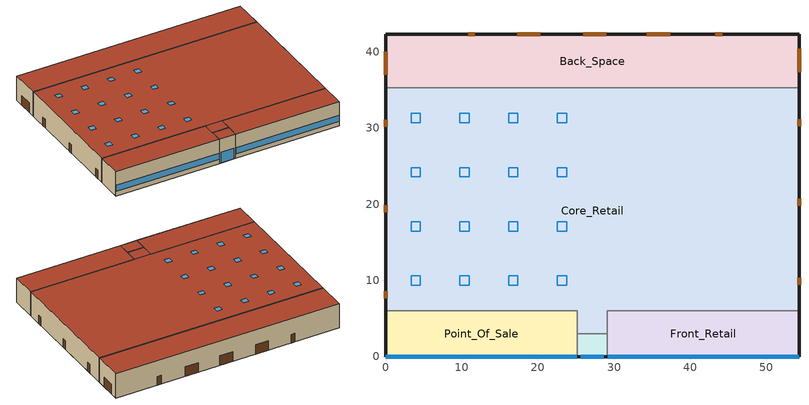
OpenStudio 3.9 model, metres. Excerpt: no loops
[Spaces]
Core_Retail
 floor ground (Foundation F 0.9W/m*K Perim 58.54m Area 1600.48m2): 54.27,35.27 54.27,6 29.14,6 29.14,3 25.14,3 25.14,6 0,6 0,35.27 z0
 wall outside: 54.27,6 54.27,35.27 / 0,35.27 0,6 z0:6.1
 wall to Back_Space: 54.27,35.27 0,35.27 z0:6.1
 wall to Front_Entry: 25.14,3 29.14,3 z0:6.1
 wall to Point_Of_Sale: 0,6 25.14,6 25.14,3 z0:6.1
 wall to Front_Retail: 29.14,3 29.14,6 54.27,6 z0:6.1
 door: 0,8.54 0,7.62 / 0,19.84 0,18.93 / 0,31.06 0,30.15 / 54.27,9.44 54.27,10.35 / 54.27,19.81 54.27,20.72 / 54.27,30.23 54.27,31.15 z0:2.13
 roof outside: 0,35.27 0,6 54.27,6 54.27,35.27 z6.1; 25.14,6 25.14,3 29.14,3 29.14,6 z6.1
 skylight: 23.78,16.46 23.78,17.68 22.56,17.68 22.56,16.46 z6.1; 4.57,30.7 4.57,31.92 3.35,31.92 3.35,30.7 z6.1; 4.57,9.35 4.57,10.57 3.35,10.57 3.35,9.35 z6.1; 4.57,16.46 4.57,17.68 3.35,17.68 3.35,16.46 z6.1; 17.37,16.46 17.37,17.68 16.15,17.68 16.15,16.46 z6.1; 17.37,30.7 17.37,31.92 16.15,31.92 16.15,30.7 z6.1; 17.37,23.58 17.37,24.8 16.15,24.8 16.15,23.58 z6.1; 4.57,23.58 4.57,24.8 3.35,24.8 3.35,23.58 z6.1; 17.37,9.35 17.37,10.57 16.15,10.57 16.15,9.35 z6.1; 10.97,23.58 10.97,24.8 9.75,24.8 9.75,23.58 z6.1; 10.97,9.35 10.97,10.57 9.75,10.57 9.75,9.35 z6.1; 23.78,23.58 23.78,24.8 22.56,24.8 22.56,23.58 z6.1; 23.78,30.7 23.78,31.92 22.56,31.92 22.56,30.7 z6.1; 10.97,16.46 10.97,17.68 9.75,17.68 9.75,16.46 z6.1; 23.78,9.35 23.78,10.57 22.56,10.57 22.56,9.35 z6.1; 10.97,30.7 10.97,31.92 9.75,31.92 9.75,30.7 z6.1
Back_Space
 floor ground (Foundation F 0.9W/m*K Perim 68.27m Area 379.89m2): 54.27,42.27 54.27,35.27 0,35.27 0,42.27 z0
 wall outside: 54.27,35.27 54.27,42.27 0,42.27 0,35.27 z0:6.1
 door: 44.21,42.27 43.3,42.27 / 11.75,42.27 10.83,42.27 z0:2.13; 54.27,37.32 54.27,40.36 / 37.36,42.27 34.31,42.27 / 28.98,42.27 25.93,42.27 / 20.31,42.27 17.26,42.27 / 0,40.01 0,36.96 z0:2.44
 roof outside: 54.27,35.27 54.27,42.27 0,42.27 0,35.27 z6.1
Front_Retail
 floor ground (Foundation F 0.9W/m*K Perim 31.14m Area 150.81m2): 54.27,6 54.27,0 29.14,0 29.14,6 z0
 wall outside: 29.14,0 54.27,0 54.27,6 z0:6.1
 wall to Front_Entry: 29.14,3 29.14,0 z0:6.1
 window: 29.19,0 54.22,0 z1.14:2.66
 roof outside: 54.27,0 54.27,6 29.14,6 29.14,0 z6.1
Point_Of_Sale
 floor ground (Foundation F 0.9W/m*K Perim 31.14m Area 150.81m2): 25.14,6 25.14,0 0,0 0,6 z0
 wall outside: 0,6 0,0 25.14,0 z0:6.1
 wall to Front_Entry: 25.14,0 25.14,3 z0:6.1
 window: 0.05,0 25.09,0 z1.14:2.66
 roof outside: 25.14,0 25.14,6 0,6 0,0 z6.1
Front_Entry
 floor ground (Foundation F 0.9W/m*K Perim 4.0m Area 12.0m2): 29.14,3 29.14,0 25.14,0 25.14,3 z0
 wall outside: 25.14,0 29.14,0 z0:6.1
 window: 25.64,0 28.64,0 z0.05:2.66
 roof outside: 29.14,0 29.14,3 25.14,3 25.14,0 z6.1
[Site]
New York-John F Kennedy Intl AP_NY_USA: Latitude {deg}=40.65; Longitude {deg}=-73.8; Time Zone {hr}=-5; Elevation {m}=5; Terrain=City
[Building]
-RetailStandalone-ASHRAE 169-2013-4A created: 2026-10-09 19:32:19 +0000: North Axis {deg}=0; Default Construction Set=90.1-2013 - Retail - ASHRAE 169-2013-4A; Standards Number of Stories=1; Standards Number of Above Ground Stories=1; Standards Building Type=RetailStandalone
[SizingPeriod:DesignDay] Barometric Pressure {Pa}=101241; Rain Indicator=No; Snow Indicator=No; Day of Month=21; Daylight Saving Time Indicator=No; Humidity Condition Type=Wetbulb; Dry-Bulb Temperature Range Modifier Type=DefaultMultipliers
Name | Maximum Dry-Bulb Temperature {C} | Daily Dry-Bulb Temperature Range {deltaC} | Wind Speed {m/s} | Wind Direction {deg} | Month | Day Type | Wetbulb or DewPoint at Maximum Dry-Bulb {C} | Solar Model Indicator | ASHRAE Clear Sky Optical Depth for Beam Irradiance | ASHRAE Clear Sky Optical Depth for Diffuse Irradiance | Sky Clearness
New.York-John.F.Kennedy.Intl.AP_NY_USA Ann Clg .4% Condns DB=>MWB | 32.1 | 7.4 | 5.6 | 230 | 7 | SummerDesignDay | 23.1 | ASHRAETau | 0.541 | 1.8
New.York-John.F.Kennedy.Intl.AP_NY_USA Ann Clg .4% Condns WB=>MDB | 29.1 | 7.4 | 5.6 | 230 | 7 | SummerDesignDay | 25 | ASHRAETau | 0.541 | 1.8
New.York-John.F.Kennedy.Intl.AP_NY_USA Ann Htg 99.6% Condns DB | -10.7 | 0 | 7.5 | 320 | 1 | WinterDesignDay | -10.7 | ASHRAEClearSky |  |  | 0
[ClimateZones]
Climate Zone Institution Name 1=ASHRAE; Climate Zone Document Name 1=ANSI/ASHRAE Standard 169; Climate Zone Document Year 1=2006; Climate Zone Value 1=4A
[Site:WaterMainsTemperature]
Calculation Method=Correlation; Annual Average Outdoor Air Temperature {C}=12.4667; Maximum Difference In Monthly Average Outdoor Air Temperatures {deltaC}=25.2
[Site:GroundTemperature:Shallow]
6, 2.1, 1.1, 2, 7.2, 13.1, 18.7, 22.7, 23.9, 22, 17.5, 11.7
[Site:GroundTemperature:Deep]
11.8, 9, 7.2, 6.7, 7.7, 10.1, 13, 15.9, 17.8, 18.2, 17.1, 14.8
[Site:GroundTemperature:FCfactorMethod]
January Ground Temperature {C}=14; February Ground Temperature {C}=7.3; March Ground Temperature {C}=3.3; April Ground Temperature {C}=1.2; May Ground Temperature {C}=-0.2; June Ground Temperature {C}=5.6; July Ground Temperature {C}=10.9; August Ground Temperature {C}=16.1; September Ground Temperature {C}=21.7; October Ground Temperature {C}=25; November Ground Temperature {C}=24.8; December Ground Temperature {C}=19.9
[Material:NoMass] Thermal Absorptance=0.9; Solar Absorptance=0.7
Name | Roughness | Thermal Resistance {m2-K/W} | Visible Absorptance
CP02 CARPET PAD | VeryRough | 0.21648 | 0.8
Typical Insulation R-14.97 | Smooth | 2.63723 | 0.7
Typical Carpet Pad | Smooth | 0.21648 | 0.8
Typical Insulation R-7.23 | Smooth | 1.27273 | 0.7
Typical Insulation R-30.13 | Smooth | 5.30668 | 0.7
Typical Insulation R-1.15 | Smooth | 0.202509 | 0.7
Typical Insulation R-1.15 1 | Smooth | 0.202527 | 0.7
[Material]
Name | Roughness | Thickness {m} | Conductivity {W/m-K} | Density {kg/m3} | Specific Heat {J/kg-K} | Thermal Absorptance | Solar Absorptance | Visible Absorptance
100mm Normalweight concrete floor | MediumSmooth | 0.1016 | 2.31 | 2322 | 832
G01 13mm gypsum board | Smooth | 0.0127 | 0.16 | 800 | 1090 | 0.9 | 0.7 | 0.5
4 in. Normalweight Concrete Floor | MediumRough | 0.1016 | 2.31 | 2322 | 832 | 0.9 | 0.7 | 0.7
1IN Stucco | Smooth | 0.0253 | 0.6918 | 1858 | 837 | 0.9 | 0.7 | 0.92
8IN CONCRETE HW RefBldg | Rough | 0.2032 | 1.311 | 2240 | 836.8 | 0.9 | 0.7 | 0.7
1/2IN Gypsum | Smooth | 0.0127 | 0.16 | 784.9 | 830 | 0.9 | 0.4 | 0.4
Roof Membrane | VeryRough | 0.0095 | 0.16 | 1121.29 | 1460 | 0.9 | 0.7 | 0.7
Metal Roof Surface; F08 Metal surface | Smooth | 0.0008 | 45.28 | 7824 | 500 | 0.9 | 0.7 | 0.7
8 in. Normalweight Concrete Floor | MediumRough | 0.2032 | 2.31 | 2322 | 832 | 0.9 | 0.7 | 0.7
8 in. Concrete Block Basement Wall | MediumRough | 0.2032 | 1.326 | 1842 | 912 | 0.9 | 0.7 | 0.7
G05 25mm wood | MediumSmooth | 0.0254 | 0.15 | 608 | 1630 | 0.9 | 0.5 | 0.5
Std Wood 6inch | MediumSmooth | 0.15 | 0.12 | 540 | 1210 | 0.9 | 0.7 | 0.7
[Construction:FfactorGroundFloor] F-Factor {W/m-K}=0.899982
Name | Area {m2} | PerimeterExposed {m}
Foundation F 0.9W/m*K Perim 31.14m Area 150.81m2 | 150.81 | 31.135
Foundation F 0.9W/m*K Perim 68.27m Area 379.89m2 | 379.89 | 68.27
Foundation F 0.9W/m*K Perim 4.0m Area 12.0m2 | 12 | 4
Foundation F 0.9W/m*K Perim 58.54m Area 1600.48m2 | 1600.48 | 58.54
[DefaultConstructionSet]
90.1-2013 - Retail - ASHRAE 169-2013-4A: Default Exterior Surface Constructions=Default Surface Constructions 1; Default Interior Surface Constructions=Default Surface Constructions 2; Default Ground Contact Surface Constructions=Default Surface Constructions 3; Default Exterior SubSurface Constructions=Default Sub Surface Constructions 1; Default Interior SubSurface Constructions=Default Sub Surface Constructions 2; Interior Partition Construction=Typical Interior Partition
[DefaultSurfaceConstructions]
Name | Floor Construction | Wall Construction | Roof Ceiling Construction
Default Surface Constructions 1 | Typical Insulated Exterior Mass Floor R-17.54 | Typical Insulated Exterior Mass Wall R-9.62 | Typical IEAD Roof R-31.25
Default Surface Constructions 2 | Typical Interior Floor | Typical Interior Wall | Typical Interior Ceiling
Default Surface Constructions 3 | Typical Insulated Carpeted 8in Slab Floor | Typical Insulated Basement Mass Wall
[Construction]
Typical Insulated Exterior Mass Floor R-17.54: Typical Insulation R-14.97, 4 in. Normalweight Concrete Floor, Typical Carpet Pad
Typical Insulated Exterior Mass Wall R-9.62: 1IN Stucco, 8IN CONCRETE HW RefBldg, Typical Insulation R-7.23, 1/2IN Gypsum
Typical IEAD Roof R-31.25: Roof Membrane, Typical Insulation R-30.13, Metal Roof Surface
Typical Interior Floor: 100mm Normalweight concrete floor, CP02 CARPET PAD
Typical Interior Wall: G01 13mm gypsum board, G01 13mm gypsum board
Typical Interior Ceiling: CP02 CARPET PAD, 100mm Normalweight concrete floor
Typical Insulated Carpeted 8in Slab Floor: 8 in. Normalweight Concrete Floor, Typical Carpet Pad
Typical Insulated Basement Mass Wall: 8 in. Concrete Block Basement Wall
U 0.42 SHGC 0.4 Simple Glazing: U 0.42 SHGC 0.4 Simple Glazing
U 0.5 SHGC 0.4 Simple Glazing: U 0.5 SHGC 0.4 Simple Glazing
Typical Insulated Metal Door R-2.0: F08 Metal surface, Typical Insulation R-1.15
U 0.77 SHGC 0.4 Simple Glazing: U 0.77 SHGC 0.4 Simple Glazing
Typical Overhead Door R-2.0: Typical Insulation R-1.15 1
Typical Interior Window: Clear 3mm
Typical Interior Door; Typical Interior Partition: G05 25mm wood
InteriorFurnishings: Std Wood 6inch
[DefaultSubSurfaceConstructions]
Name | Fixed Window Construction | Operable Window Construction | Door Construction | Glass Door Construction | Overhead Door Construction | Skylight Construction | Tubular Daylight Dome Construction | Tubular Daylight Diffuser Construction
Default Sub Surface Constructions 1 | U 0.42 SHGC 0.4 Simple Glazing | U 0.5 SHGC 0.4 Simple Glazing | Typical Insulated Metal Door R-2.0 | U 0.77 SHGC 0.4 Simple Glazing | Typical Overhead Door R-2.0 | U 0.5 SHGC 0.4 Simple Glazing | Typical Interior Window | Typical Interior Window
Default Sub Surface Constructions 2 | Typical Interior Window | Typical Interior Window | Typical Interior Door
[WindowMaterial:SimpleGlazingSystem] Solar Heat Gain Coefficient=0.4; Visible Transmittance=0.81
Name | U-Factor {W/m2-K}
U 0.42 SHGC 0.4 Simple Glazing | 2.38487
U 0.5 SHGC 0.4 Simple Glazing | 2.83913
U 0.77 SHGC 0.4 Simple Glazing | 4.37226
[WindowMaterial:Glazing]
Clear 3mm: Optical Data Type=SpectralAverage; Thickness {m}=0.003; Solar Transmittance at Normal Incidence=0.837; Front Side Solar Reflectance at Normal Incidence=0.075; Back Side Solar Reflectance at Normal Incidence=0.075; Visible Transmittance at Normal Incidence=0.898; Front Side Visible Reflectance at Normal Incidence=0.081; Back Side Visible Reflectance at Normal Incidence=0.081; Infrared Transmittance at Normal Incidence=0; Front Side Infrared Hemispherical Emissivity=0.84; Back Side Infrared Hemispherical Emissivity=0.84; Conductivity {W/m-K}=0.9; Dirt Correction Factor for Solar and Visible Transmittance=1; Solar Diffusing=No
[Space] Building Story=Building Story 1; Part of Total Floor Area=Yes
Name | Space Type | Thermal Zone
Core_Retail | Retail Core_Retail | Core_Retail ZN
Back_Space | Retail Back_Space | Back_Space ZN
Front_Retail | Retail Front_Retail | Front_Retail ZN
Point_Of_Sale | Retail Point_of_Sale | Point_Of_Sale ZN
Front_Entry | Retail Entry | Front_Entry ZN
[BuildingStory]
Building Story 1: Nominal Z Coordinate {m}=0
[SpaceType] Standards Building Type=Retail
Name | Default Schedule Set | Design Specification Outdoor Air Object | Standards Space Type
Retail Back_Space | Retail Back_Space Schedule Set | Retail Back_Space Ventilation | Back_Space
Retail Entry | Retail Entry Schedule Set | Retail Entry Ventilation | Entry
Retail Point_of_Sale | Retail Point_of_Sale Schedule Set | Retail Point_of_Sale Ventilation | Point_of_Sale
Retail Core_Retail | Retail Core_Retail Schedule Set | Retail Core_Retail Ventilation | Core_Retail
Retail Front_Retail | Retail Front_Retail Schedule Set | Retail Front_Retail Ventilation | Front_Retail
[People:Definition] Number of People Calculation Method=People/Area; People per Space Floor Area {person/m2}=0.161459; Fraction Radiant=0.3; Thermal Comfort Model Type 1=AdaptiveASH55
Retail Back_Space People Definition; Retail Core_Retail People Definition; Retail Front_Retail People Definition; Retail Point_of_Sale People Definition
[People] Work Efficiency Schedule=Work Efficiency Schedule; Clothing Insulation Schedule=Clothing Schedule; Air Velocity Schedule=Air Velocity Schedule; Multiplier=1
Name | People Definition | Space or SpaceType
Retail Back_Space People | Retail Back_Space People Definition | Retail Back_Space
Retail Core_Retail People | Retail Core_Retail People Definition | Retail Core_Retail
Retail Front_Retail People | Retail Front_Retail People Definition | Retail Front_Retail
Retail Point_of_Sale People | Retail Point_of_Sale People Definition | Retail Point_of_Sale
[Lights:Definition] Design Level Calculation Method=Watts/Area; Fraction Radiant=0.7; Fraction Visible=0.2; Return Air Fraction=0
Name | Watts per Space Floor Area {W/m2}
Retail Back_Space Lights Definition | 6.78126
Retail Core_Retail Lights Definition; Retail Front_Retail Lights Definition; Retail Point_of_Sale Lights Definition | 15.5
Retail Entry Lights Definition | 9.68752
[Lights] Fraction Replaceable=1
Name | Lights Definition | Space or SpaceType
Retail Back_Space Lights | Retail Back_Space Lights Definition | Retail Back_Space
Retail Core_Retail Lights | Retail Core_Retail Lights Definition | Retail Core_Retail
Retail Entry Lights | Retail Entry Lights Definition | Retail Entry
Retail Front_Retail Lights | Retail Front_Retail Lights Definition | Retail Front_Retail
Retail Point_of_Sale Lights | Retail Point_of_Sale Lights Definition | Retail Point_of_Sale
[ElectricEquipment:Definition] Design Level Calculation Method=Watts/Area; Fraction Latent=0; Fraction Radiant=0.5; Fraction Lost=0
Name | Watts per Space Floor Area {W/m2}
Retail Back_Space Elec Equip Definition | 8.07293
Retail Core_Retail Elec Equip Definition; Retail Front_Retail Elec Equip Definition | 3.22917
Retail Point_of_Sale Elec Equip Definition | 21.5278
[ElectricEquipment]
Name | Electric Equipment Definition | Space or SpaceType
Retail Back_Space Elec Equip | Retail Back_Space Elec Equip Definition | Retail Back_Space
Retail Core_Retail Elec Equip | Retail Core_Retail Elec Equip Definition | Retail Core_Retail
Retail Front_Retail Elec Equip | Retail Front_Retail Elec Equip Definition | Retail Front_Retail
Retail Point_of_Sale Elec Equip | Retail Point_of_Sale Elec Equip Definition | Retail Point_of_Sale
[DesignSpecification:OutdoorAir] Outdoor Air Method=Sum; Outdoor Air Flow per Floor Area {m3/s-m2}=0.0006096
Name | Outdoor Air Flow per Person {m3/s-person}
Retail Back_Space Ventilation
Retail Core_Retail Ventilation; Retail Entry Ventilation; Retail Front_Retail Ventilation; Retail Point_of_Sale Ventilation | 0.00353961
[DefaultScheduleSet] Number of People Schedule=RetailStandalone BLDG_OCC_SCH_2010; People Activity Level Schedule=RetailStandalone ACTIVITY_SCH; Electric Equipment Schedule=RetailStandalone BLDG_EQUIP_SCH_2013
Name | Lighting Schedule
Retail Back_Space Schedule Set | RetailStandalone BLDG_LIGHT_BACK_SCH_2013
Retail Core_Retail Schedule Set; Retail Point_of_Sale Schedule Set | RetailStandalone BLDG_LIGHT_SCH_2013
Retail Entry Schedule Set | RetailStandalone BLDG_LIGHT_ENTRY_SCH_2013
Retail Front_Retail Schedule Set | RetailStandalone BLDG_LIGHT_FRONT_SCH_2013
[ThermostatSetpoint:DualSetpoint]
Name | Heating Setpoint Temperature Schedule | Cooling Setpoint Temperature Schedule
Retail Back_Space Thermostat 1; Retail Front_Retail Thermostat 1; Retail Point_of_Sale Thermostat 1 | RetailStandalone HTGSETP_SCH_NO_OPTIMUM | RetailStandalone CLGSETP_SCH_NO_SETBACK
Retail Core_Retail Thermostat 1 | RetailStandalone HTGSETP_SCH_YES_OPTIMUM | RetailStandalone CLGSETP_SCH_YES_OPTIMUM
Retail Entry Thermostat 1 | RetailStandalone HTGSETP_SCH_FrontEntry_STD2013 | RetailStandalone FRONT_ENTRY_COOLING
[SpaceInfiltration:DesignFlowRate] Velocity Term Coefficient=0
Name | Space or SpaceType | Schedule | Design Flow Rate Calculation Method | Flow per Exterior Surface Area {m3/s-m2} | Constant Term Coefficient | Temperature Term Coefficient | Velocity Squared Term Coefficient | Design Flow Rate {m3/s}
Point_Of_Sale HVAC On Infiltration | Point_Of_Sale | Infiltration HVAC On Schedule | Flow/ExteriorArea | 0.000570329 | -0.0581 | 0.0073 | 0.0436
Point_Of_Sale HVAC Off Infiltration | Point_Of_Sale | Infiltration HVAC Off Schedule | Flow/ExteriorArea | 0.000570329 | 0 | 0.0112 | 0.0523
Front_Retail HVAC On Infiltration | Front_Retail | Infiltration HVAC On Schedule | Flow/ExteriorArea | 0.000570329 | -0.0581 | 0.0073 | 0.0436
Front_Retail HVAC Off Infiltration | Front_Retail | Infiltration HVAC Off Schedule | Flow/ExteriorArea | 0.000570329 | 0 | 0.0112 | 0.0523
Back_Space HVAC On Infiltration | Back_Space | Infiltration HVAC On Schedule | Flow/ExteriorArea | 0.000570329 | -0.0581 | 0.0073 | 0.0436
Back_Space HVAC Off Infiltration | Back_Space | Infiltration HVAC Off Schedule | Flow/ExteriorArea | 0.000570329 | 0 | 0.0112 | 0.0523
Front_Entry HVAC On Infiltration | Front_Entry | Infiltration HVAC On Schedule | Flow/ExteriorArea | 0.000570329 | -0.0581 | 0.0073 | 0.0436
Front_Entry HVAC Off Infiltration | Front_Entry | Infiltration HVAC Off Schedule | Flow/ExteriorArea | 0.000570329 | 0 | 0.0112 | 0.0523
Core_Retail HVAC On Infiltration | Core_Retail | Infiltration HVAC On Schedule | Flow/ExteriorArea | 0.000570329 | -0.0581 | 0.0073 | 0.0436
Core_Retail HVAC Off Infiltration | Core_Retail | Infiltration HVAC Off Schedule | Flow/ExteriorArea | 0.000570329 | 0 | 0.0112 | 0.0523
Entry door Infiltration | Front_Entry | RetailStandalone INFIL_Door_Opening_SCH_2013 | Flow/Space |  | 1 | 0 | 0 | 0.937287
[ThermalZone] Use Ideal Air Loads=No
Back_Space ZN: Thermostat=Retail Back_Space Thermostat 1
Core_Retail ZN: Thermostat=Retail Core_Retail Thermostat 1; Primary Daylighting Control=Core_Retail Daylt Sensor 1; Fraction of Zone Controlled by Primary Daylighting Control=0.515; Secondary Daylighting Control=Core_Retail Daylt Sensor 2; Fraction of Zone Controlled by Secondary Daylighting Control=0
Front_Entry ZN: Thermostat=Retail Entry Thermostat 1
Front_Retail ZN: Thermostat=Retail Front_Retail Thermostat 1
Point_Of_Sale ZN: Thermostat=Retail Point_of_Sale Thermostat 1
[Sizing:Zone]
Front_Entry ZN: Zone Cooling Design Supply Air Temperature Input Method=SupplyAirTemperature; Zone Cooling Design Supply Air Temperature {C}=14; Zone Cooling Design Supply Air Temperature Difference {deltaC}=11.11; Zone Heating Design Supply Air Temperature Input Method=SupplyAirTemperature; Zone Heating Design Supply Air Temperature {C}=50; Zone Heating Design Supply Air Temperature Difference {deltaC}=11.11; Zone Cooling Design Supply Air Humidity Ratio {kg-H2O/kg-air}=0.0085; Zone Heating Design Supply Air Humidity Ratio {kg-H2O/kg-air}=0.008; Cooling Design Air Flow Method=DesignDay; Heating Design Air Flow Method=DesignDay; Heating Maximum Air Flow Fraction=1; Account for Dedicated Outdoor Air System=No; Dedicated Outdoor Air System Control Strategy=NeutralSupplyAir; Dedicated Outdoor Air Low Setpoint Temperature for Design {C}=autosize; Dedicated Outdoor Air High Setpoint Temperature for Design {C}=autosize; Zone Load Sizing Method=Sensible Load Only No Latent Load; Zone Latent Cooling Design Supply Air Humidity Ratio Input Method=HumidityRatioDifference; Zone Cooling Design Supply Air Humidity Ratio Difference {kgWater/kgDryAir}=0.005; Zone Latent Heating Design Supply Air Humidity Ratio Input Method=HumidityRatioDifference; Zone Humidification Design Supply Air Humidity Ratio Difference {kgWater/kgDryAir}=0.005; Sizing Option=Coincident
[Zone equipment]
Front_Entry ZN: Front_Entry ZN Unit Heater
[Coil:Heating:Gas]
Front_Entry ZN UnitHeater Gas Htg Coil 142kBtu/hr 0.8 Thermal Eff: Availability Schedule=RetailStandalone FrontEntry_FanSched; Gas Burner Efficiency=0.8; Nominal Capacity {W}=AutoSize; On Cycle Parasitic Electric Load {W}=0; Off Cycle Parasitic Gas Load {W}=0
[AvailabilityManager:NightCycle] Applicability Schedule=Always On Discrete; Control Type=CycleOnAny; Thermostat Tolerance {deltaC}=1; Cycling Run Time {s}=1800
Availability Manager Night Cycle 1; Availability Manager Night Cycle 2; Availability Manager Night Cycle 3; Availability Manager Night Cycle 4
[Fan:ConstantVolume]
Front_Entry ZN UnitHeater Fan: Availability Schedule=RetailStandalone FrontEntry_FanSched; Fan Total Efficiency=0.55575; Pressure Rise {Pa}=49.8178; Maximum Flow Rate {m3/s}=AutoSize; Motor Efficiency=0.855; Motor In Airstream Fraction=1
[ZoneHVAC:UnitHeater]
Front_Entry ZN Unit Heater: Availability Schedule=RetailStandalone FrontEntry_FanSched; Supply Air Fan=Front_Entry ZN UnitHeater Fan; Maximum Supply Air Flow Rate {m3/s}=autosize; Fan Control Type=OnOff; Heating Coil=Front_Entry ZN UnitHeater Gas Htg Coil 142kBtu/hr 0.8 Thermal Eff; Maximum Hot Water Flow Rate {m3/s}=autosize; Minimum Hot Water Flow Rate {m3/s}=0; Heating Convergence Tolerance=0.001
[EnergyManagementSystem:Sensor] Output Variable or Output Meter Index Key=Environment; Output Variable or Output Meter=Site Outdoor Air Drybulb Temperature
OAT_F; OAT
[EnergyManagementSystem:Actuator] Actuated Component Type=Schedule:Year; Actuated Component Control Type=Schedule Value
Name | Actuated Component
FrontEntry_Fan; FrontEntry_Coil | RetailStandalone FrontEntry_FanSched
ems_Core_Retail_ZN_PSZ_AC_HtgSch0 | RetailStandalone HTGSETP_SCH_YES_OPTIMUM
ems_Core_Retail_ZN_PSZ_AC_ClgSch0 | RetailStandalone CLGSETP_SCH_YES_OPTIMUM
[EnergyManagementSystem:Program]
FrontEntry_HeaterControl: SET OAT_F = (OAT_F*1.8)+32; IF OAT_F > 45; SET FrontEntry_Coil = 0; SET FrontEntry_Fan = 0; ELSE; SET FrontEntry_Coil = 1; SET FrontEntry_Fan = 1; ENDIF
ems_Core_Retail_ZN_PSZ_AC_OptimumStartProg0: IF DaylightSavings==0 && DayOfWeek>1 && Hour==5 && OAT<23.9 && OAT>1.7; SET ems_Core_Retail_ZN_PSZ_AC_ClgSch0 = 29.4; SET ems_Core_Retail_ZN_PSZ_AC_HtgSch0 = 15.6; ELSEIF DaylightSavings==0 && DayOfWeek==1 && Hour==7 && OAT<23.9 && OAT>1.7; SET ems_Core_Retail_ZN_PSZ_AC_ClgSch0 = 29.4; SET ems_Core_Retail_ZN_PSZ_AC_HtgSch0 = 15.6; ELSEIF DaylightSavings==1 && DayOfWeek>1 && Hour==4 && OAT<23.9 && OAT>1.7; SET ems_Core_Retail_ZN_PSZ_AC_ClgSch0 = 29.4; SET ems_Core_Retail_ZN_PSZ_AC_HtgSch0 = 15.6; ELSEIF DaylightSavings==1 && DayOfWeek==1 && Hour==6 && OAT<23.9 && OAT>1.7; SET ems_Core_Retail_ZN_PSZ_AC_ClgSch0 = 29.4; SET ems_Core_Retail_ZN_PSZ_AC_HtgSch0 = 15.6; ELSE; SET ems_Core_Retail_ZN_PSZ_AC_ClgSch0 = NULL; SET ems_Core_Retail_ZN_PSZ_AC_HtgSch0 = NULL; ENDIF
[EnergyManagementSystem:ProgramCallingManager]
FrontEntry_HeaterManager: BeginTimestepBeforePredictor; FrontEntry_HeaterControl
ems_Core_Retail_ZN_PSZ_AC_OptimumStartCallingManager0: BeginTimestepBeforePredictor; ems_Core_Retail_ZN_PSZ_AC_OptimumStartProg0
[InternalMass:Definition]
Internal Mass Definition 1: Construction=InteriorFurnishings; Design Level Calculation Method=SurfaceArea/Area; Surface Area per Space Floor Area=2
[InternalMass] Internal Mass Definition=Internal Mass Definition 1; Multiplier=1
Name | Space or SpaceType
Point_Of_Sale Mass | Point_Of_Sale
Front_Retail Mass | Front_Retail
Back_Space Mass | Back_Space
Core_Retail Mass | Core_Retail
[Exterior:Lights:Definition]
Name | Design Level {W}
Occ Sensing Exterior Lights Def | 4328
NonDimming Exterior Lights Def | 316
[Exterior:Lights] Control Option=AstronomicalClock
Name | Exterior Lights Definition | Schedule
Occ Sensing Exterior Lights Def | Occ Sensing Exterior Lights Def | RetailStandalone Exterior_lighting_schedule_b
NonDimming Exterior Lights Def | NonDimming Exterior Lights Def | RetailStandalone Exterior_lighting_schedule_a
[HeatExchanger:AirToAir:SensibleAndLatent]
Core_Retail ZN PSZ-AC ERV: Availability Schedule=Always On Discrete; Nominal Supply Air Flow Rate {m3/s}=autosize; Sensible Effectiveness at 100% Heating Air Flow=0.7; Latent Effectiveness at 100% Heating Air Flow=0.6; Sensible Effectiveness at 100% Cooling Air Flow=0.75; Latent Effectiveness at 100% Cooling Air Flow=0.6; Nominal Electric Power {W}=1406.31; Supply Air Outlet Temperature Control=Yes; Heat Exchanger Type=Rotary; Frost Control Type=ExhaustOnly; Threshold Temperature {C}=-23.3; Initial Defrost Time Fraction=0.167; Rate of Defrost Time Fraction Increase {1/K}=1.44; Economizer Lockout=Yes; Sensible Effectiveness of Heating Air Flow Curve=Core_Retail ZN PSZ-AC ERV_SensHeatEff; Latent Effectiveness of Heating Air Flow Curve=Core_Retail ZN PSZ-AC ERV_LatHeatEff; Sensible Effectiveness of Cooling Air Flow Curve=Core_Retail ZN PSZ-AC ERV_SensCoolEff; Latent Effectiveness of Cooling Air Flow Curve=Core_Retail ZN PSZ-AC ERV_LatCoolEff
[SetpointManager:OutdoorAirPretreat]
Setpoint Manager Outdoor Air Pretreat 1: Minimum Setpoint Temperature {C}=-99; Maximum Setpoint Temperature {C}=99; Minimum Setpoint Humidity Ratio {kgWater/kgDryAir}=1e-05; Maximum Setpoint Humidity Ratio {kgWater/kgDryAir}=1; Setpoint Node or NodeList=Core_Retail ZN PSZ-AC ERV Primary Outlet Air Node
[Daylighting:Control] Space=Core_Retail; Position X-Coordinate {m}=3.9624; Position Y-Coordinate {m}=3.9624; Position Z-Coordinate {m}=0.762; Illuminance Setpoint {lux}=538; Lighting Control Type=Stepped; Minimum Input Power Fraction for Continuous Dimming Control=0.3; Minimum Light Output Fraction for Continuous Dimming Control=0.2; Number of Stepped Control Steps=3; Probability Lighting will be Reset When Needed in Manual Stepped Control=1; Maximum Allowable Discomfort Glare Index=22
Core_Retail Daylt Sensor 1; Core_Retail Daylt Sensor 2
[Schedule:Constant]
Always On Discrete: Value=1
[Schedule:Ruleset]
Name | Default Day Schedule | Summer Design Day Schedule | Winter Design Day Schedule
Clothing Schedule | Clothing Schedule Default Winter Clothes
Air Velocity Schedule | Air Velocity Schedule Default
Work Efficiency Schedule | Work Efficiency Schedule Default
RetailStandalone BLDG_OCC_SCH_2010 | RetailStandalone BLDG_OCC_SCH_2010 Default | RetailStandalone BLDG_OCC_SCH_2010 Summer Design Day | RetailStandalone BLDG_OCC_SCH_2010 Winter Design Day
RetailStandalone ACTIVITY_SCH | RetailStandalone ACTIVITY_SCH Default | RetailStandalone ACTIVITY_SCH Summer Design Day | RetailStandalone ACTIVITY_SCH Winter Design Day
RetailStandalone BLDG_LIGHT_BACK_SCH_2013 | RetailStandalone BLDG_LIGHT_BACK_SCH_2013 Default | RetailStandalone BLDG_LIGHT_BACK_SCH_2013 Summer Design Day | RetailStandalone BLDG_LIGHT_BACK_SCH_2013 Winter Design Day
RetailStandalone BLDG_EQUIP_SCH_2013 | RetailStandalone BLDG_EQUIP_SCH_2013 Default | RetailStandalone BLDG_EQUIP_SCH_2013 Summer Design Day | RetailStandalone BLDG_EQUIP_SCH_2013 Winter Design Day
RetailStandalone HTGSETP_SCH_NO_OPTIMUM | RetailStandalone HTGSETP_SCH_NO_OPTIMUM Default | RetailStandalone HTGSETP_SCH_NO_OPTIMUM Summer Design Day | RetailStandalone HTGSETP_SCH_NO_OPTIMUM Winter Design Day
RetailStandalone CLGSETP_SCH_NO_SETBACK | RetailStandalone CLGSETP_SCH_NO_SETBACK Default | RetailStandalone CLGSETP_SCH_NO_SETBACK Summer Design Day | RetailStandalone CLGSETP_SCH_NO_SETBACK Winter Design Day
RetailStandalone BLDG_LIGHT_SCH_2013 | RetailStandalone BLDG_LIGHT_SCH_2013 Default | RetailStandalone BLDG_LIGHT_SCH_2013 Summer Design Day | RetailStandalone BLDG_LIGHT_SCH_2013 Winter Design Day
RetailStandalone HTGSETP_SCH_YES_OPTIMUM | RetailStandalone HTGSETP_SCH_YES_OPTIMUM Default | RetailStandalone HTGSETP_SCH_YES_OPTIMUM Summer Design Day | RetailStandalone HTGSETP_SCH_YES_OPTIMUM Winter Design Day
RetailStandalone CLGSETP_SCH_YES_OPTIMUM | RetailStandalone CLGSETP_SCH_YES_OPTIMUM Default | RetailStandalone CLGSETP_SCH_YES_OPTIMUM Summer Design Day | RetailStandalone CLGSETP_SCH_YES_OPTIMUM Winter Design Day
RetailStandalone BLDG_LIGHT_ENTRY_SCH_2013 | RetailStandalone BLDG_LIGHT_ENTRY_SCH_2013 Default | RetailStandalone BLDG_LIGHT_ENTRY_SCH_2013 Summer Design Day | RetailStandalone BLDG_LIGHT_ENTRY_SCH_2013 Winter Design Day
RetailStandalone HTGSETP_SCH_FrontEntry_STD2013 | RetailStandalone HTGSETP_SCH_FrontEntry_STD2013 Default | RetailStandalone HTGSETP_SCH_FrontEntry_STD2013 Summer Design Day | RetailStandalone HTGSETP_SCH_FrontEntry_STD2013 Winter Design Day
RetailStandalone FRONT_ENTRY_COOLING | RetailStandalone FRONT_ENTRY_COOLING Default | RetailStandalone FRONT_ENTRY_COOLING Summer Design Day | RetailStandalone FRONT_ENTRY_COOLING Winter Design Day
RetailStandalone BLDG_LIGHT_FRONT_SCH_2013 | RetailStandalone BLDG_LIGHT_FRONT_SCH_2013 Default | RetailStandalone BLDG_LIGHT_FRONT_SCH_2013 Summer Design Day | RetailStandalone BLDG_LIGHT_FRONT_SCH_2013 Winter Design Day
RetailStandalone FrontEntry_FanSched | RetailStandalone FrontEntry_FanSched Default | RetailStandalone FrontEntry_FanSched Summer Design Day | RetailStandalone FrontEntry_FanSched Winter Design Day
RetailStandalone INFIL_Door_Opening_SCH_2013 | RetailStandalone INFIL_Door_Opening_SCH_2013 Default | RetailStandalone INFIL_Door_Opening_SCH_2013 Summer Design Day | RetailStandalone INFIL_Door_Opening_SCH_2013 Winter Design Day
RetailStandalone Exterior_lighting_schedule_b | RetailStandalone Exterior_lighting_schedule_b Default | RetailStandalone Exterior_lighting_schedule_b Summer Design Day | RetailStandalone Exterior_lighting_schedule_b Winter Design Day
RetailStandalone Exterior_lighting_schedule_a | RetailStandalone Exterior_lighting_schedule_a Default | RetailStandalone Exterior_lighting_schedule_a Summer Design Day | RetailStandalone Exterior_lighting_schedule_a Winter Design Day
Infiltration HVAC On Schedule | RetailStandalone HVACOperationSchd Default 1 | RetailStandalone HVACOperationSchd Summer Design Day 1 | RetailStandalone HVACOperationSchd Winter Design Day 1
Infiltration HVAC Off Schedule | RetailStandalone HVACOperationSchd Default inverted | RetailStandalone HVACOperationSchd Summer Design Day inverted 1 | RetailStandalone HVACOperationSchd Winter Design Day inverted 1
[Schedule:Day]
Clothing Schedule Default Winter Clothes: 24, 0, 1
Clothing Schedule Summer Clothes: 24, 0, 0.5
Air Velocity Schedule Default: 24, 0, 0.2
Work Efficiency Schedule Default: 24, 0, 0
RetailStandalone BLDG_OCC_SCH_2010 Default: No, 9, 0, 0, 10, 0, 0.1, 12, 0, 0.2, 17, 0, 0.4, 18, 0, 0.2, 19, 0, 0.1, 24, 0, 0
RetailStandalone BLDG_OCC_SCH_2010 Sat Day: No, 7, 0, 0, 8, 0, 0.1, 9, 0, 0.2, 10, 0, 0.5, 11, 0, 0.6, 17, 0, 0.8, 18, 0, 0.6, 21, 0, 0.2, 22, 0, 0.1, 24, 0, 0
RetailStandalone BLDG_OCC_SCH_2010 Summer Design Day; RetailStandalone BLDG_LIGHT_BACK_SCH_2013 Summer Design Day; RetailStandalone BLDG_EQUIP_SCH_2013 Summer Design Day; RetailStandalone BLDG_LIGHT_SCH_2013 Summer Design Day; RetailStandalone BLDG_LIGHT_ENTRY_SCH_2013 Summer Design Day; RetailStandalone BLDG_LIGHT_FRONT_SCH_2013 Summer Design Day; RetailStandalone FrontEntry_FanSched Default; RetailStandalone FrontEntry_FanSched Winter Design Day; RetailStandalone FrontEntry_FanSched Summer Design Day: No, 24, 0, 1
RetailStandalone BLDG_OCC_SCH_2010 Wkdy Day: No, 7, 0, 0, 8, 0, 0.1, 9, 0, 0.2, 11, 0, 0.5, 15, 0, 0.7, 16, 0, 0.8, 17, 0, 0.7, 19, 0, 0.5, 21, 0, 0.3, 24, 0, 0
RetailStandalone BLDG_OCC_SCH_2010 Winter Design Day; RetailStandalone BLDG_LIGHT_BACK_SCH_2013 Winter Design Day; RetailStandalone BLDG_EQUIP_SCH_2013 Winter Design Day; RetailStandalone BLDG_LIGHT_SCH_2013 Winter Design Day; RetailStandalone BLDG_LIGHT_ENTRY_SCH_2013 Winter Design Day; RetailStandalone BLDG_LIGHT_FRONT_SCH_2013 Winter Design Day: No, 24, 0, 0
RetailStandalone ACTIVITY_SCH Default; RetailStandalone ACTIVITY_SCH Winter Design Day; RetailStandalone ACTIVITY_SCH Summer Design Day: No, 24, 0, 120
RetailStandalone BLDG_LIGHT_BACK_SCH_2013 Default: No, 9, 0, 0.05, 10, 0, 0.0782046, 12, 0, 0.312819, 17, 0, 0.469228, 18, 0, 0.312819, 19, 0, 0.156409, 24, 0, 0.05
RetailStandalone BLDG_LIGHT_BACK_SCH_2013 Sat Day: No, 7, 0, 0.05, 8, 0, 0.0782046, 9, 0, 0.234614, 10, 0, 0.469228, 18, 0, 0.703842, 19, 0, 0.391023, 21, 0, 0.234614, 22, 0, 0.0782046, 24, 0, 0.05
RetailStandalone BLDG_LIGHT_BACK_SCH_2013 Wkdy Day: No, 7, 0, 0.05, 8, 0, 0.156409, 9, 0, 0.312819, 18, 0, 0.703842, 21, 0, 0.391023, 22, 0, 0.2, 24, 0, 0.05
RetailStandalone BLDG_EQUIP_SCH_2013 Default: No, 9, 0, 0.148029, 10, 0, 0.29916, 12, 0, 0.59832, 17, 0, 0.797761, 18, 0, 0.59832, 19, 0, 0.39888, 24, 0, 0.148029
RetailStandalone BLDG_EQUIP_SCH_2013 Sat Day: No, 7, 0, 0.148029, 8, 0, 0.29916, 9, 0, 0.4986, 10, 0, 0.797761, 18, 0, 0.897481, 19, 0, 0.698041, 21, 0, 0.4986, 22, 0, 0.29916, 24, 0, 0.148029
RetailStandalone BLDG_EQUIP_SCH_2013 Wkdy Day: No, 7, 0, 0.197373, 8, 0, 0.39888, 9, 0, 0.59832, 19, 0, 0.897481, 21, 0, 0.698041, 24, 0, 0.197373
RetailStandalone HTGSETP_SCH_NO_OPTIMUM Default: No, 7, 0, 15.56, 19, 0, 21.11, 24, 0, 15.56
RetailStandalone HTGSETP_SCH_NO_OPTIMUM Sat Day: No, 5, 0, 15.56, 22, 0, 21.11, 24, 0, 15.56
RetailStandalone HTGSETP_SCH_NO_OPTIMUM Summer Design Day; RetailStandalone HTGSETP_SCH_YES_OPTIMUM Summer Design Day; RetailStandalone HTGSETP_SCH_FrontEntry_STD2013 Summer Design Day: No, 24, 0, 15.56
RetailStandalone HTGSETP_SCH_NO_OPTIMUM Wkdy Day: No, 5, 0, 15.56, 21, 0, 21.11, 24, 0, 15.56
RetailStandalone HTGSETP_SCH_NO_OPTIMUM Winter Design Day; RetailStandalone HTGSETP_SCH_YES_OPTIMUM Winter Design Day: No, 6, 0, 15.56, 7, 0, 18.33, 21, 0, 21.11, 24, 0, 15.56
RetailStandalone CLGSETP_SCH_NO_SETBACK Default; RetailStandalone CLGSETP_SCH_NO_SETBACK Default|Sat|Wkdy Day: No, 24, 0, 23.89
RetailStandalone CLGSETP_SCH_NO_SETBACK Summer Design Day; RetailStandalone CLGSETP_SCH_YES_OPTIMUM Summer Design Day: No, 6, 0, 29.44, 7, 0, 26.67, 21, 0, 23.89, 24, 0, 29.44
RetailStandalone CLGSETP_SCH_NO_SETBACK Winter Design Day; RetailStandalone CLGSETP_SCH_YES_OPTIMUM Winter Design Day: No, 24, 0, 29.44
RetailStandalone BLDG_LIGHT_SCH_2013 Default: No, 9, 0, 0.05, 10, 0, 0.1, 12, 0, 0.4, 17, 0, 0.6, 18, 0, 0.4, 19, 0, 0.2, 24, 0, 0.05
RetailStandalone BLDG_LIGHT_SCH_2013 Sat Day: No, 7, 0, 0.05, 8, 0, 0.1, 9, 0, 0.3, 10, 0, 0.6, 18, 0, 0.9, 19, 0, 0.5, 21, 0, 0.3, 22, 0, 0.1, 24, 0, 0.05
RetailStandalone BLDG_LIGHT_SCH_2013 Wkdy Day: No, 7, 0, 0.05, 8, 0, 0.2, 9, 0, 0.4, 18, 0, 0.9, 21, 0, 0.5, 22, 0, 0.2, 24, 0, 0.05
RetailStandalone HTGSETP_SCH_YES_OPTIMUM Default: No, 7, 0, 15.56, 8, 0, 17.8, 9, 0, 20, 19, 0, 21.11, 24, 0, 15.56
RetailStandalone HTGSETP_SCH_YES_OPTIMUM Sat Day: No, 5, 0, 15.56, 6, 0, 17.8, 7, 0, 20, 22, 0, 21.11, 24, 0, 15.56
RetailStandalone HTGSETP_SCH_YES_OPTIMUM Wkdy Day: No, 5, 0, 15.56, 6, 0, 17.8, 7, 0, 20, 21, 0, 21.11, 24, 0, 15.56
RetailStandalone CLGSETP_SCH_YES_OPTIMUM Default: No, 7, 0, 29.44, 8, 0, 27.8, 9, 0, 25.6, 19, 0, 23.89, 24, 0, 29.44
RetailStandalone CLGSETP_SCH_YES_OPTIMUM Sat Day: No, 5, 0, 29.44, 6, 0, 27.8, 7, 0, 25.6, 22, 0, 23.89, 24, 0, 29.44
RetailStandalone CLGSETP_SCH_YES_OPTIMUM Wkdy Day: No, 5, 0, 29.44, 6, 0, 27.8, 7, 0, 25.6, 21, 0, 23.89, 24, 0, 29.44
RetailStandalone BLDG_LIGHT_ENTRY_SCH_2013 Default: No, 9, 0, 0.05, 10, 0, 0.082, 12, 0, 0.328, 17, 0, 0.492, 18, 0, 0.328, 19, 0, 0.164, 24, 0, 0.05
RetailStandalone BLDG_LIGHT_ENTRY_SCH_2013 Sat Day: No, 7, 0, 0.05, 8, 0, 0.082, 9, 0, 0.246, 10, 0, 0.492, 18, 0, 0.738, 19, 0, 0.41, 21, 0, 0.246, 22, 0, 0.082, 24, 0, 0.05
RetailStandalone BLDG_LIGHT_ENTRY_SCH_2013 Wkdy Day: No, 7, 0, 0.05, 8, 0, 0.164, 9, 0, 0.328, 18, 0, 0.738, 21, 0, 0.41, 22, 0, 0.2, 24, 0, 0.05
RetailStandalone HTGSETP_SCH_FrontEntry_STD2013 Default: No, 8, 0, 15.56, 19, 0, 16, 24, 0, 15.56
RetailStandalone HTGSETP_SCH_FrontEntry_STD2013 Sat Day: No, 6, 0, 15.56, 22, 0, 16, 24, 0, 15.56
RetailStandalone HTGSETP_SCH_FrontEntry_STD2013 Winter Design Day; RetailStandalone HTGSETP_SCH_FrontEntry_STD2013 WntrDsn|Wkdy Day: No, 6, 0, 15.56, 21, 0, 16, 24, 0, 15.56
RetailStandalone FRONT_ENTRY_COOLING Default; RetailStandalone FRONT_ENTRY_COOLING Winter Design Day; RetailStandalone FRONT_ENTRY_COOLING Summer Design Day: No, 24, 0, 100
RetailStandalone BLDG_LIGHT_FRONT_SCH_2013 Default: No, 9, 0, 0.05, 10, 0, 0.09682, 12, 0, 0.38728, 17, 0, 0.58092, 18, 0, 0.38728, 19, 0, 0.19364, 24, 0, 0.05
RetailStandalone BLDG_LIGHT_FRONT_SCH_2013 Sat Day: No, 7, 0, 0.05, 8, 0, 0.09682, 9, 0, 0.29046, 10, 0, 0.58092, 18, 0, 0.87138, 19, 0, 0.4841, 21, 0, 0.29046, 22, 0, 0.09682, 24, 0, 0.05
RetailStandalone BLDG_LIGHT_FRONT_SCH_2013 Wkdy Day: No, 7, 0, 0.05, 8, 0, 0.19364, 9, 0, 0.38728, 18, 0, 0.87138, 21, 0, 0.4841, 22, 0, 0.2, 24, 0, 0.05
RetailStandalone INFIL_Door_Opening_SCH_2013 Default; RetailStandalone INFIL_Door_Opening_SCH_2013 Winter Design Day; RetailStandalone INFIL_Door_Opening_SCH_2013 Summer Design Day: No, 8, 0, 0, 12, 0, 0.131, 18, 0, 1, 20, 0, 0.131, 24, 0, 0
RetailStandalone Exterior_lighting_schedule_b Default; RetailStandalone Exterior_lighting_schedule_b Winter Design Day; RetailStandalone Exterior_lighting_schedule_b Summer Design Day: No, 6, 0, 0.7, 24, 0, 1
RetailStandalone Exterior_lighting_schedule_a Default; RetailStandalone Exterior_lighting_schedule_a Winter Design Day; RetailStandalone Exterior_lighting_schedule_a Summer Design Day: No, 6, 0, 0, 24, 0, 1
RetailStandalone HVACOperationSchd Default 1: No, 8, 0, 0, 19, 0, 1, 24, 0, 0
RetailStandalone HVACOperationSchd Summer Design Day 1; RetailStandalone HVACOperationSchd SmrDsn|Wkdy Day 1: No, 6, 0, 0, 21, 0, 1, 24, 0, 0
RetailStandalone HVACOperationSchd Winter Design Day 1; RetailStandalone HVACOperationSchd WntrDsn|Sat Day 1: No, 6, 0, 0, 22, 0, 1, 24, 0, 0
RetailStandalone HVACOperationSchd Default inverted: 8, 0, 1, 19, 0, 0, 24, 0, 1
RetailStandalone HVACOperationSchd Summer Design Day inverted 1; RetailStandalone HVACOperationSchd SmrDsn|Wkdy Day inverted 1: 6, 0, 1, 21, 0, 0, 24, 0, 1
RetailStandalone HVACOperationSchd Winter Design Day inverted 1; RetailStandalone HVACOperationSchd WntrDsn|Sat Day inverted 1: 6, 0, 1, 22, 0, 0, 24, 0, 1
[Schedule:Rule]
Name | Schedule Ruleset | Rule Order | Day Schedule | Date Specification Type | Start Month | Start Day | End Month | End Day | Apply Saturday | Apply Monday | Apply Tuesday | Apply Wednesday | Apply Thursday | Apply Friday | Apply Sunday
Schedule Rule 1 | Clothing Schedule | 0 | Clothing Schedule Summer Clothes | DateRange | 5 | 1 | 9 | 30
Schedule Rule 2 | RetailStandalone BLDG_OCC_SCH_2010 | 1 | RetailStandalone BLDG_OCC_SCH_2010 Sat Day | DateRange | 1 | 1 | 12 | 31 | Yes
Schedule Rule 3 | RetailStandalone BLDG_OCC_SCH_2010 | 0 | RetailStandalone BLDG_OCC_SCH_2010 Wkdy Day | DateRange | 1 | 1 | 12 | 31 |  | Yes | Yes | Yes | Yes | Yes
Schedule Rule 4 | RetailStandalone BLDG_LIGHT_BACK_SCH_2013 | 1 | RetailStandalone BLDG_LIGHT_BACK_SCH_2013 Sat Day | DateRange | 1 | 1 | 12 | 31 | Yes
Schedule Rule 5 | RetailStandalone BLDG_LIGHT_BACK_SCH_2013 | 0 | RetailStandalone BLDG_LIGHT_BACK_SCH_2013 Wkdy Day | DateRange | 1 | 1 | 12 | 31 |  | Yes | Yes | Yes | Yes | Yes
Schedule Rule 6 | RetailStandalone BLDG_EQUIP_SCH_2013 | 1 | RetailStandalone BLDG_EQUIP_SCH_2013 Sat Day | DateRange | 1 | 1 | 12 | 31 | Yes
Schedule Rule 7 | RetailStandalone BLDG_EQUIP_SCH_2013 | 0 | RetailStandalone BLDG_EQUIP_SCH_2013 Wkdy Day | DateRange | 1 | 1 | 12 | 31 |  | Yes | Yes | Yes | Yes | Yes
Schedule Rule 8 | RetailStandalone HTGSETP_SCH_NO_OPTIMUM | 1 | RetailStandalone HTGSETP_SCH_NO_OPTIMUM Sat Day | DateRange | 1 | 1 | 12 | 31 | Yes
Schedule Rule 9 | RetailStandalone HTGSETP_SCH_NO_OPTIMUM | 0 | RetailStandalone HTGSETP_SCH_NO_OPTIMUM Wkdy Day | DateRange | 1 | 1 | 12 | 31 |  | Yes | Yes | Yes | Yes | Yes
Schedule Rule 10 | RetailStandalone CLGSETP_SCH_NO_SETBACK | 0 | RetailStandalone CLGSETP_SCH_NO_SETBACK Default|Sat|Wkdy Day | DateRange | 1 | 1 | 12 | 31 | Yes | Yes | Yes | Yes | Yes | Yes
Schedule Rule 11 | RetailStandalone BLDG_LIGHT_SCH_2013 | 1 | RetailStandalone BLDG_LIGHT_SCH_2013 Sat Day | DateRange | 1 | 1 | 12 | 31 | Yes
Schedule Rule 12 | RetailStandalone BLDG_LIGHT_SCH_2013 | 0 | RetailStandalone BLDG_LIGHT_SCH_2013 Wkdy Day | DateRange | 1 | 1 | 12 | 31 |  | Yes | Yes | Yes | Yes | Yes
Schedule Rule 13 | RetailStandalone HTGSETP_SCH_YES_OPTIMUM | 1 | RetailStandalone HTGSETP_SCH_YES_OPTIMUM Sat Day | DateRange | 1 | 1 | 12 | 31 | Yes
Schedule Rule 14 | RetailStandalone HTGSETP_SCH_YES_OPTIMUM | 0 | RetailStandalone HTGSETP_SCH_YES_OPTIMUM Wkdy Day | DateRange | 1 | 1 | 12 | 31 |  | Yes | Yes | Yes | Yes | Yes
Schedule Rule 15 | RetailStandalone CLGSETP_SCH_YES_OPTIMUM | 1 | RetailStandalone CLGSETP_SCH_YES_OPTIMUM Sat Day | DateRange | 1 | 1 | 12 | 31 | Yes
Schedule Rule 16 | RetailStandalone CLGSETP_SCH_YES_OPTIMUM | 0 | RetailStandalone CLGSETP_SCH_YES_OPTIMUM Wkdy Day | DateRange | 1 | 1 | 12 | 31 |  | Yes | Yes | Yes | Yes | Yes
Schedule Rule 17 | RetailStandalone BLDG_LIGHT_ENTRY_SCH_2013 | 1 | RetailStandalone BLDG_LIGHT_ENTRY_SCH_2013 Sat Day | DateRange | 1 | 1 | 12 | 31 | Yes
Schedule Rule 18 | RetailStandalone BLDG_LIGHT_ENTRY_SCH_2013 | 0 | RetailStandalone BLDG_LIGHT_ENTRY_SCH_2013 Wkdy Day | DateRange | 1 | 1 | 12 | 31 |  | Yes | Yes | Yes | Yes | Yes
Schedule Rule 19 | RetailStandalone HTGSETP_SCH_FrontEntry_STD2013 | 1 | RetailStandalone HTGSETP_SCH_FrontEntry_STD2013 Sat Day | DateRange | 1 | 1 | 12 | 31 | Yes
Schedule Rule 20 | RetailStandalone HTGSETP_SCH_FrontEntry_STD2013 | 0 | RetailStandalone HTGSETP_SCH_FrontEntry_STD2013 WntrDsn|Wkdy Day | DateRange | 1 | 1 | 12 | 31 |  | Yes | Yes | Yes | Yes | Yes
Schedule Rule 21 | RetailStandalone BLDG_LIGHT_FRONT_SCH_2013 | 1 | RetailStandalone BLDG_LIGHT_FRONT_SCH_2013 Sat Day | DateRange | 1 | 1 | 12 | 31 | Yes
Schedule Rule 22 | RetailStandalone BLDG_LIGHT_FRONT_SCH_2013 | 0 | RetailStandalone BLDG_LIGHT_FRONT_SCH_2013 Wkdy Day | DateRange | 1 | 1 | 12 | 31 |  | Yes | Yes | Yes | Yes | Yes
Schedule Rule 29 | Infiltration HVAC On Schedule | 0 | RetailStandalone HVACOperationSchd WntrDsn|Sat Day 1 | DateRange | 1 | 1 | 12 | 31 | Yes
Schedule Rule 30 | Infiltration HVAC On Schedule | 1 | RetailStandalone HVACOperationSchd SmrDsn|Wkdy Day 1 | DateRange | 1 | 1 | 12 | 31 |  | Yes | Yes | Yes | Yes | Yes
RetailStandalone HVACOperationSchd WntrDsn|Sat Day inverted Rule | Infiltration HVAC Off Schedule | 1 | RetailStandalone HVACOperationSchd WntrDsn|Sat Day inverted 1 |  |  |  |  |  | Yes | No | No | No | No | No | No
RetailStandalone HVACOperationSchd SmrDsn|Wkdy Day inverted Rule | Infiltration HVAC Off Schedule | 0 | RetailStandalone HVACOperationSchd SmrDsn|Wkdy Day inverted 1 |  |  |  |  |  | No | Yes | Yes | Yes | Yes | Yes | No
[Table:Lookup]
Core_Retail ZN PSZ-AC ERV_SensHeatEff: DivisorOnly, 0.7, 0, 10, Dimensionless, 0.7, 0.7
Core_Retail ZN PSZ-AC ERV_LatHeatEff; Core_Retail ZN PSZ-AC ERV_LatCoolEff: DivisorOnly, 0.6, 0, 10, Dimensionless, 0.6, 0.6
Core_Retail ZN PSZ-AC ERV_SensCoolEff: DivisorOnly, 0.75, 0, 10, Dimensionless, 0.75, 0.75
